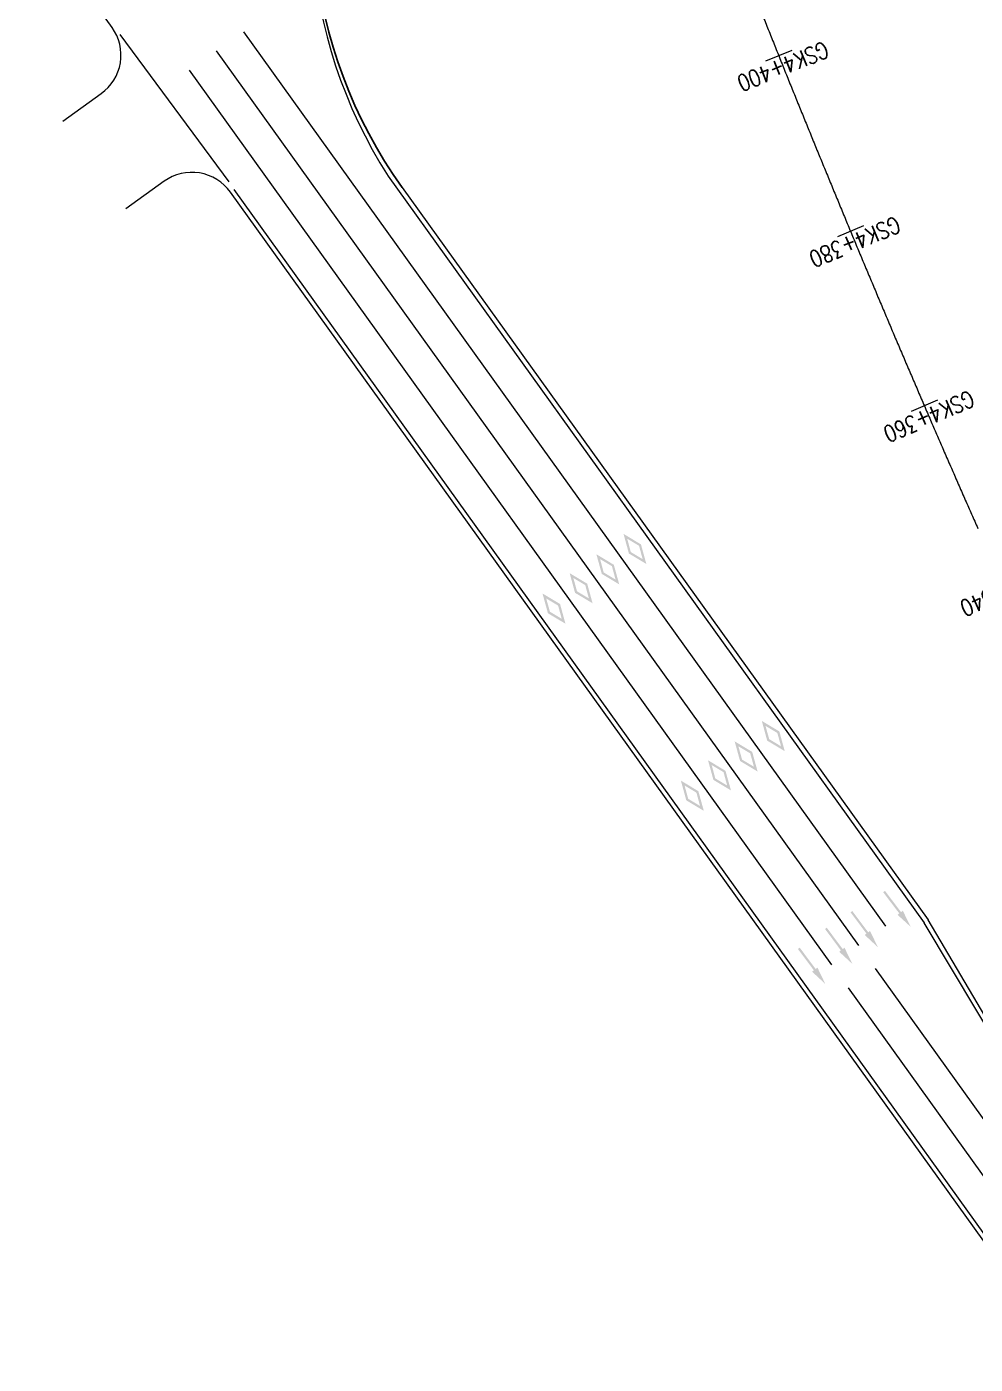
# Model space of a CAD drawing. Header units: millimetres. Extents: x 523446 to 528898, y 388189 to 392165.
# Drawn here: x 523849.3 to 523949.3, y 391060.7 to 391201.8 of the extents above; entities that cross this region are included whole.
import ezdxf
from ezdxf.enums import TextEntityAlignment as Align

# ---------------------------------------------------------------- set-up
doc = ezdxf.new("R2010")
doc.units = ezdxf.units.MM
doc.linetypes.add('ACAD_ISO04W100', pattern=[30, 24, -3, 0, -3])
doc.linetypes.add('白色虚线3米', pattern=[6, 3, -3])
for name, color, linetype in [('000-scy-箭头', 7, 'Continuous'), ('000-scy-道路标线', 122, '白色虚线3米'), ('GSS-标注路线桩号', 7, 'Continuous'), ('MEDS道路平面中线-GSS', 7, 'Continuous'), ('侧分带与渠化岛', 3, 'Continuous'), ('车行道边线', 5, 'ACAD_ISO04W100')]:
    doc.layers.add(name, color=color, linetype=linetype)
doc.layers.add('000-scy-车道标线(实)', color=7, linetype='Continuous', lineweight=40)
doc.styles.add('MEDS', font='TXT_S.SHX', dxfattribs={"width": 0.75, "bigfont": 'hztxt.shx'})

msp = doc.modelspace()

# ---------------------------------------------------------------- hatches: boundary and pattern name
at = {"layer": '000-scy-箭头', "linetype": 'ByBlock', "lineweight": 0}
h = msp.add_hatch(color=4, dxfattribs=at)
h.paths.add_polyline_path([(523914.64, 391145.09), (523914.07, 391147.16), (523912.23, 391148.27), (523912.8, 391146.2)])
h.paths.add_polyline_path([(523913, 391146.35), (523912.62, 391147.76), (523913.87, 391147.01), (523914.25, 391145.6)], flags=16)
h = msp.add_hatch(color=4, dxfattribs=at)
h.paths.add_polyline_path([(523911.78, 391142.94), (523911.21, 391145.01), (523909.37, 391146.12), (523909.94, 391144.05)])
h.paths.add_polyline_path([(523910.14, 391144.2), (523909.76, 391145.61), (523911.01, 391144.86), (523911.39, 391143.45)], flags=16)
h = msp.add_hatch(color=4, dxfattribs=at)
h.paths.add_polyline_path([(523908.97, 391140.95), (523908.4, 391143.02), (523906.55, 391144.13), (523907.12, 391142.05)])
h.paths.add_polyline_path([(523907.33, 391142.21), (523906.94, 391143.62), (523908.19, 391142.87), (523908.58, 391141.46)], flags=16)
h = msp.add_hatch(color=4, dxfattribs=at)
h.paths.add_polyline_path([(523906.11, 391138.79), (523905.54, 391140.87), (523903.69, 391141.98), (523904.26, 391139.9)])
h.paths.add_polyline_path([(523904.47, 391140.06), (523904.08, 391141.46), (523905.33, 391140.71), (523905.72, 391139.31)], flags=16)
h = msp.add_hatch(color=4, dxfattribs=at)
h.paths.add_polyline_path([(523929.23, 391125.35), (523928.66, 391127.43), (523926.81, 391128.54), (523927.38, 391126.46)])
h.paths.add_polyline_path([(523927.59, 391126.62), (523927.2, 391128.02), (523928.45, 391127.27), (523928.84, 391125.86)], flags=16)
h = msp.add_hatch(color=4, dxfattribs=at)
h.paths.add_polyline_path([(523926.37, 391123.2), (523925.8, 391125.27), (523923.95, 391126.38), (523924.52, 391124.31)])
h.paths.add_polyline_path([(523924.73, 391124.46), (523924.34, 391125.87), (523925.59, 391125.12), (523925.98, 391123.71)], flags=16)
h = msp.add_hatch(color=4, dxfattribs=at)
h.paths.add_polyline_path([(523923.56, 391121.21), (523922.98, 391123.28), (523921.14, 391124.39), (523921.71, 391122.32)])
h.paths.add_polyline_path([(523921.91, 391122.47), (523921.53, 391123.88), (523922.78, 391123.13), (523923.16, 391121.72)], flags=16)
h = msp.add_hatch(color=4, dxfattribs=at)
h.paths.add_polyline_path([(523920.7, 391119.05), (523920.12, 391121.13), (523918.28, 391122.24), (523918.85, 391120.16)])
h.paths.add_polyline_path([(523919.05, 391120.32), (523918.67, 391121.73), (523919.92, 391120.97), (523920.3, 391119.57)], flags=16)
for points in [[(523941.12, 391108.09), (523941.31, 391108.23), (523939.61, 391110.47), (523939.8, 391110.61), (523941.49, 391108.37), (523941.68, 391108.51), (523942.53, 391106.8)], [(523937.66, 391105.96), (523937.85, 391106.1), (523936.17, 391108.35), (523936.35, 391108.49), (523938.03, 391106.24), (523938.22, 391106.38), (523939.06, 391104.66)], [(523934.97, 391104.19), (523935.15, 391104.33), (523933.48, 391106.59), (523933.66, 391106.73), (523935.34, 391104.47), (523935.53, 391104.61), (523936.37, 391102.9)], [(523932.11, 391102.09), (523932.3, 391102.23), (523930.62, 391104.48), (523930.81, 391104.62), (523932.49, 391102.37), (523932.68, 391102.51), (523933.51, 391100.79)]]:
    msp.add_hatch(color=4, dxfattribs=at).paths.add_polyline_path(points)

# ---------------------------------------------------------------- linework, layer by layer
at = {"layer": '000-scy-车道标线(实)', "color": 4, "linetype": 'ByBlock', "lineweight": 0, "flags": 128}
msp.add_lwpolyline([(523883.9, 391235.05, 0.254381), (523887.41, 391186.02)], format="xyb", dxfattribs=at)
for points in [[(523887.41, 391186.02), (523943.94, 391107.25)], [(523954.1, 391069.09), (523871.19, 391184.61)], [(523963.48, 391074.59), (523943.94, 391107.25)], [(523960.37, 391072.36), (523938.8, 391102.42)], [(523957.53, 391070.32), (523935.95, 391100.38)]]:
    msp.add_lwpolyline(points, dxfattribs=at)
at = {"layer": '000-scy-道路标线', "linetype": 'ByBlock', "lineweight": 0, "ltscale": 0.4, "flags": 128}
msp.add_lwpolyline([(523859.12, 391200.96), (523870.63, 391185.4)], dxfattribs=at)
at = {"layer": '000-scy-道路标线', "linetype": 'ByBlock', "lineweight": 0, "flags": 128}
for points in [[(523939.89, 391106.9), (523872.18, 391201.24)], [(523937.05, 391104.86), (523869.32, 391199.22)], [(523934.2, 391102.82), (523866.46, 391197.2)]]:
    msp.add_lwpolyline(points, dxfattribs=at)
at = {"layer": 'GSS-标注路线桩号', "color": 7, "linetype": 'ByBlock', "lineweight": 0}
for p, q in [((523929.99, 391199.27), (523927.21, 391198.15)), ((523937.55, 391180.77), (523934.78, 391179.62)), ((523945.33, 391162.36), (523942.57, 391161.18))]:
    msp.add_line(p, q, dxfattribs=at)
at = {"layer": 'MEDS道路平面中线-GSS', "color": 6, "linetype": 'ByBlock', "lineweight": 0}
msp.add_lwpolyline([(523926.81, 391203.17, 0.000204), (523927.42, 391201.65, 0.000207), (523928.03, 391200.13, 0.000209), (523928.64, 391198.61, 0.000212), (523929.25, 391197.09, 0.000215), (523929.86, 391195.57, 0.000218), (523930.47, 391194.06, 0.00022), (523931.09, 391192.54, 0.000223), (523931.71, 391191.03, 0.000226), (523932.32, 391189.51, 0.000229), (523932.94, 391188, 0.000231), (523933.57, 391186.48, 0.000234), (523934.19, 391184.97, 0.000237), (523934.81, 391183.46, 0.00024), (523935.44, 391181.94, 0.000242), (523936.06, 391180.43, 0.000245), (523936.69, 391178.92, 0.000248), (523937.32, 391177.41, 0.000251), (523937.95, 391175.9, 0.000253), (523938.59, 391174.39, 0.000256), (523939.22, 391172.88, 0.000259), (523939.86, 391171.38, 0.000262), (523940.49, 391169.87, 0.000264), (523941.13, 391168.36, 0.000267), (523941.77, 391166.86, 0.00027), (523942.42, 391165.35, 0.000273), (523943.06, 391163.85, 0.000275), (523943.71, 391162.34, 0.000278), (523944.35, 391160.84, 0.000281), (523945, 391159.34, 0.000284), (523945.65, 391157.84, 0.000287), (523946.3, 391156.34, 0.000289), (523946.96, 391154.84, 0.000292), (523947.61, 391153.34, 0.000295), (523948.27, 391151.84, 0.000298), (523948.93, 391150.34, 0.000303), (523949.59, 391148.85)], format="xyb", dxfattribs=at)
at = {"layer": '侧分带与渠化岛', "color": 3, "linetype": 'Continuous', "lineweight": 0}
msp.add_line((523888.9, 391184.8), (523944.35, 391107.55), dxfattribs=at)
msp.add_lwpolyline([(523892.98, 391254.08), (523884.13, 391234.94, 0.270206), (523888.9, 391184.8), (523944.35, 391107.55)], format="xyb", dxfattribs=at)
msp.add_lwpolyline([(523967.21, 391068.84), (523944.35, 391107.55)], dxfattribs=at)
at = {"layer": '侧分带与渠化岛', "color": 3, "linetype": 'Continuous', "lineweight": -3}
msp.add_arc((523929.52, 391213.96), 50, 155.1873, 215.6697, dxfattribs=at)
at = {"layer": '车行道边线', "color": 5, "linetype": 'Continuous', "lineweight": 0}
for points in [[(523858.31, 391201.69), (523849.31, 391214.23)], [(523853.1, 391191.8), (523857.16, 391194.72)], [(523863.8, 391185.47), (523859.74, 391182.55)], [(523959.53, 391060.68), (523870.78, 391184.32)]]:
    msp.add_lwpolyline(points, dxfattribs=at)
for points in [[(523857.16, 391194.72, 0.414214), (523858.31, 391201.69)], [(523870.78, 391184.32, 0.414214), (523863.8, 391185.47)]]:
    msp.add_lwpolyline(points, format="xyb", dxfattribs=at)

# ---------------------------------------------------------------- texts
at = {"layer": 'GSS-标注路线桩号', "color": 7, "linetype": 'ByBlock', "lineweight": 0, "style": 'MEDS', "width": 0.8}
for s, rotation, p in [('GSK4+400', 201.9168, (523929.05, 391197.57)), ('GSK4+380', 202.5579, (523936.63, 391179.06)), ('GSK4+360', 203.293, (523944.44, 391160.65)), ('GSK4+340', 204.1183, (523952.49, 391142.34))]:
    msp.add_text(s, height=1.75, rotation=rotation, dxfattribs=at).set_placement(p, align=Align.MIDDLE)

doc.saveas('drawing.dxf')
